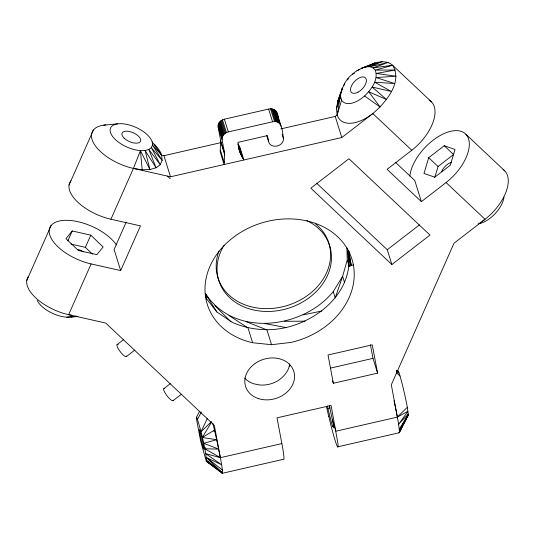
<?xml version="1.0" encoding="UTF-8"?>
<svg xmlns="http://www.w3.org/2000/svg" width="535" height="535" viewBox="0 0 535 535"><rect width="100%" height="100%" fill="white"/><g stroke="black" fill="none" stroke-linecap="round" stroke-linejoin="round"><path stroke-width="0.8" d="M205.647 296.002L206.737 299.011L216.856 311.945L232.036 322.21C243.639 327.54 256.285 329.854 268.971 329.687C308.548 328.951 353.394 296.771 348.746 254.112L348.245 257.382L351.281 265.627L348.847 253.737L348.787 250.942M199.501 411.448L196.445 417.287L196.405 418.531L200.678 441.275L206.276 461.203L210.783 464.273M281.871 443.589A37.885 2.08 77.1 0 1 283.517 459.277L222.072 473.361L206.671 461.464C205.092 446.585 201.394 431.798 196.84 417.554L196.445 417.287M218.126 126.949L222.085 139.675L224.647 153.411L224.105 164.506L220.146 151.786L220.681 140.685L218.126 126.949C217.498 123.144 220.881 119.94 224.359 119.198L268.61 109.06C274.234 107.341 278.775 112.805 278.039 118.282M348.847 253.737L349.021 251.744M244.629 378.018A25.259 20.511 -17.3 0 0 253.623 383.755L259.722 384.999A25.259 20.511 -17.3 0 0 278.474 380.352C284.005 376.526 289.067 370.815 289.616 363.853M280.835 128.895L335.231 116.429L337.164 114.931C340.14 100.787 339.605 83.995 352.344 74.251C358.711 68.353 367.264 66.146 375.095 62.936C380.967 61.304 387.828 60.87 392.636 65.283L431.598 101.984M222.085 139.675C221.463 135.87 224.84 132.66 228.325 131.924L272.569 121.786C282.386 119.345 282.473 131.884 283.369 138.277A7.577 6.152 -17.3 0 1 277.137 146.028A7.577 6.152 -17.3 0 1 268.623 141.661L266.637 135.295M341.383 91.88L342.246 88.021L337.779 101.362L336.455 108.699L337.164 114.931A37.885 20.103 -46.7 0 0 372.821 113.567C385.32 102.894 403.122 82.403 392.636 65.283L373.116 67.845L369.959 66.715L366.02 66.848L361.566 68.219L367.425 66.253L365.171 67.216M118.255 344.761A7.577 1.839 52.3 0 0 119.352 350.492A7.577 1.839 52.3 0 0 126.434 356.544L126.588 355.969M328.838 416.551L331.045 425.753A37.885 2.08 77.1 0 0 337.939 443.495L331.098 405.443L277.023 417.842L281.865 443.582L220.407 457.672L204.818 448.791L205.239 447.193M346.901 247.845L347.228 260.043L342.614 276.348L335.231 297.915L333.258 291.588L342.614 276.348L344.587 282.674M428.702 157.691L423.987 173.434L434.781 177.192L450.289 165.208L455.004 149.466L444.217 145.707L428.702 157.691L438.058 166.499L434.754 177.52M337.164 114.931L341.644 100.085L340.635 96.768L336.455 108.699L340.842 92.649L337.779 101.362L339.551 97.029M347.717 80.029L348.198 78.498M343.958 85.386L344.754 83.192M213.893 431.584L214.455 430.06L212.749 423.172M116.443 244.916A37.885 18.023 23.9 0 0 72.031 220.661A37.885 18.023 23.9 0 0 50.464 236.845A37.885 18.023 23.9 0 0 91.124 263.922L120.669 270.576L140.464 225.884L110.912 219.23L133.409 168.445L140.444 150.623L145.099 150.509L148.817 149.486L151.345 147.627L152.508 145.052L152.228 141.942A22.731 10.814 23.9 0 0 125.698 124.167A22.731 10.814 23.9 0 0 111.42 134.673A22.731 10.814 23.9 0 0 140.444 150.623L149.92 169.528L156.08 167.796L160.246 164.673L162.138 160.366L161.624 155.17A37.885 18.023 23.9 0 0 154.261 144.142M399.685 431.297L399.056 432.795L337.625 446.859M26.75 280.567L51.133 225.476M69.042 185.09L93.424 129.998M67.845 240.877L72.232 230.973L90.783 235.153L103.101 246.989L96.862 254.647L78.304 250.474L65.992 238.637L72.232 230.973M92.421 254.105L85.386 247.337L90.783 235.153M91.124 263.922L68.627 314.707L105.729 323.06L214.321 425.352L221.671 464.795L222.386 469.997L222.527 472.913L222.072 473.361M126.173 222.192L114.095 249.464L120.669 270.576M207.252 418.631L200.993 431.852L211.004 422.028M406.152 418.637L399.056 432.795L402.373 426.134M403.109 424.65L407.168 416.511M197.555 419.306L201.334 412.024M206.671 461.464L222.527 472.913L206.396 457.565L221.671 464.795L205.754 453.667L220.407 457.672L216.648 439.696L202.357 437.496L211.773 421.567M341.644 100.085A22.731 12.064 -46.7 0 0 364.569 95.979C371.19 89.532 378.767 79.902 375.269 70.145L373.116 67.845L388.142 62.441L369.959 66.715L382.164 61.639L366.02 66.848L375.095 62.936L368.194 65.919M397.96 371.116L398.334 371.317L396.99 370.347L398.334 371.317L400.026 376.072A22.731 1.251 77.1 0 1 407.329 407.262L397.405 417.099L335.947 431.183L332.402 419.828L329.292 405.543M333.258 291.588C303.037 328.838 234.317 337.792 205.774 293.989M105.917 124.909A37.885 18.023 23.9 0 0 94.361 144.356A37.885 18.023 23.9 0 0 133.409 168.445L170.511 176.797L341.805 137.535L372.821 113.567L411.783 150.261L387.079 169.354L421.366 201.648L446.07 182.555A37.885 20.103 -46.7 0 0 469.115 141.347A37.885 20.103 -46.7 0 0 439.222 136.064A37.885 20.103 -46.7 0 0 409.823 176.149M117.025 344.694L123.485 339.698M126.434 356.544L134.84 350.05M438.058 166.499L453.566 154.515L444.217 145.707M163.877 388.637L170.344 383.642M173.079 400.675L181.479 394.181M391.874 264.524L310.828 188.193L348.94 158.741L429.986 235.072L391.874 264.524L387.266 249.751L419.467 224.867M289.382 366.201L290.605 365.285M202.357 437.496L214.455 430.06L216.648 439.696L203.661 443.281L218.681 449.112L204.818 448.791M356.905 70.747L359.908 69.463M352.344 74.251L354.544 73.382M347.228 260.043L349.201 266.37L353.367 264.885M392.636 65.283L375.269 70.145L395.332 69.985L376.279 73.469L396.04 76.211L376.072 77.582L394.723 83.547L374.667 82.216L391.459 91.492L372.153 87.038L386.484 99.497L368.709 91.739L380.124 107.027L364.569 95.979M37.209 300.402A22.731 10.814 23.9 0 0 66.768 317.201L71.402 317.074L73.623 316.446M133.409 168.445L142.19 169.749L149.92 169.528L145.099 150.509L156.08 167.796L148.817 149.486L160.246 164.673L151.345 147.627L162.138 160.366L152.508 145.052L161.624 155.17L163.937 155.692L221.577 142.477M330.349 368.14L372.989 358.363L377.59 373.142L333.338 383.281L332.616 380.947M332.402 419.828L333.907 427.9L332.416 426.228L327.868 408.392L330.202 407.864M332.416 426.228L333.967 425.873M303.151 314.854L321.769 311.042M271.553 344.714L291.027 342.4A75.776 61.532 -17.3 0 0 345.015 245.177A75.776 61.532 -17.3 0 0 223.476 246.227A75.776 61.532 -17.3 0 0 252.627 342.734L271.553 344.714L266.945 329.921L246.053 321.622M66.768 317.201L76.585 316.105M103.75 125.136L117.566 123.846M71.402 317.074L77.869 316.473M284.453 321.294L305.117 321.174M71.817 315.182L68.627 314.707A37.885 18.023 23.9 0 1 28.643 276.261M264.979 323.601L286.426 327.614M70.867 244.067L85.386 247.337M206.276 461.203L208.489 462.146M407.904 415.033L408.285 415.234L399.511 432.347L398.655 424.228L391.319 384.779L454.014 243.224L485.031 219.256L446.07 182.555M228.967 315.496L248.019 327.942L252.627 342.734M212.148 465.209L213.518 466.145M396.468 371.049L399.043 373.009L396.515 370.882M206.396 457.565L222.386 469.997M206.711 460.227L222.527 472.913M396.382 372.775L400.026 376.072M465.885 134.278L504.846 170.979M395.546 162.406L414.792 180.536L421.366 201.648M316.513 183.097L387.266 249.751M167.408 176.095L170.25 178.777M214.883 305.625L230.939 321.809M152.228 141.942L161.624 155.17M242.228 157.283L238.269 144.557L239.901 147.252L243.86 159.978L240.85 154.475L238.944 149.044M205.627 294.069L216.856 311.945M205.674 295.955L206.737 299.011M335.231 116.429L341.805 137.535M348.853 253.436L347.282 248.4L349.201 266.37M163.937 155.692L170.511 176.797M276.582 111.922L281.089 126.153M276.127 111.24L280.093 123.966M275.572 110.625L279.531 123.351M274.91 110.09L278.869 122.816M282.132 134.298L283.369 138.277M274.161 109.642L278.12 122.368M273.338 109.287L277.297 122.007M272.449 109.026L276.414 121.753M271.519 108.873L275.478 121.599M270.556 108.832L274.522 121.552M268.61 109.06L272.569 121.786M239.051 145.921L243.017 158.648M237.794 143.962L241.506 155.892M238.369 146.523L240.85 154.475M238.276 146.664L240.255 153.03M224.359 119.198L228.325 131.924M222.493 119.84L226.452 132.566M221.624 120.308L225.589 133.028M220.828 120.856L224.787 133.576M220.106 121.478L224.071 134.205M219.484 122.167L223.443 134.894M218.955 122.91L222.914 135.636M218.547 123.692L222.507 136.418M218.253 124.501L222.212 137.227M218.086 125.324L222.045 138.05M220.681 140.685L224.647 153.411M220.788 142.256L224.747 154.976M220.4 150.188L224.359 162.914M348.646 254.78L348.907 255.643L348.746 254.112L348.88 254.687M348.245 257.382L349.054 260.973M377.59 373.142L372.266 344.854L328.015 354.999L333.338 383.281M370.401 344.627L372.989 358.363M327.413 405.971L327.868 408.392M268.623 141.661L267.48 135.596L237.981 142.357L239.687 151.432M407.329 407.262L408.285 415.234L399.377 429.424L408.312 413.93L398.655 424.228L407.984 411.208L397.405 417.099A37.885 2.08 77.1 0 0 395.699 408.539M349.154 252.56L351.281 265.627L348.512 255.65L349.014 259.482M140.444 150.623L142.19 169.749M328.778 416.564A37.885 2.08 77.1 0 1 326.551 406.934M429.231 100.112A37.885 20.103 -46.7 0 1 411.783 150.261M110.912 219.23A37.885 18.023 23.9 0 1 70.928 180.783M503.127 169.521A37.885 20.103 -46.7 0 1 482.483 221.129M481.179 222.012A37.885 20.103 -46.7 0 1 479.875 222.841M441.629 171.588A10.105 5.363 -46.7 0 1 451.533 162.292M77.394 249.37A10.105 4.808 23.9 0 1 83.406 251.804M394.021 400.715A37.885 2.08 77.1 0 1 395.546 407.784M504.01 197.034A22.731 12.064 -46.7 0 1 478.163 223.844M173.327 400.213A7.577 1.839 52.3 0 1 170.043 399.11A7.577 1.839 52.3 0 1 164.833 392.509L164.125 391.105A7.577 1.839 52.3 0 1 164.439 388.584M315.837 224.078A58.094 47.174 -17.3 0 1 285.376 306.067A58.094 47.174 -17.3 0 1 218.942 251.129M306.883 220.634A58.094 47.174 -17.3 0 1 322.418 284.299A58.094 47.174 -17.3 0 1 245.144 307.378A58.094 47.174 -17.3 0 1 223.984 245.391M124.173 138.184A10.105 4.808 23.9 0 0 140.244 141.802A10.105 4.808 23.9 0 0 129.577 131.55A10.105 4.808 23.9 0 0 124.173 138.184M199.849 433.738A10.105 0.548 77.1 0 0 203.795 449.179A10.105 0.548 77.1 0 0 201.147 435.189A10.105 0.548 77.1 0 0 199.849 433.738M358.142 92.107A10.105 5.363 -46.7 0 0 365.492 77.869A10.105 5.363 -46.7 0 0 351.729 85.373A10.105 5.363 -46.7 0 0 358.142 92.107M258.224 398.528A25.259 20.511 -17.3 0 0 294.538 375.503A25.259 20.511 -17.3 0 0 256.305 362.683A25.259 20.511 -17.3 0 0 258.224 398.528"/></g></svg>
